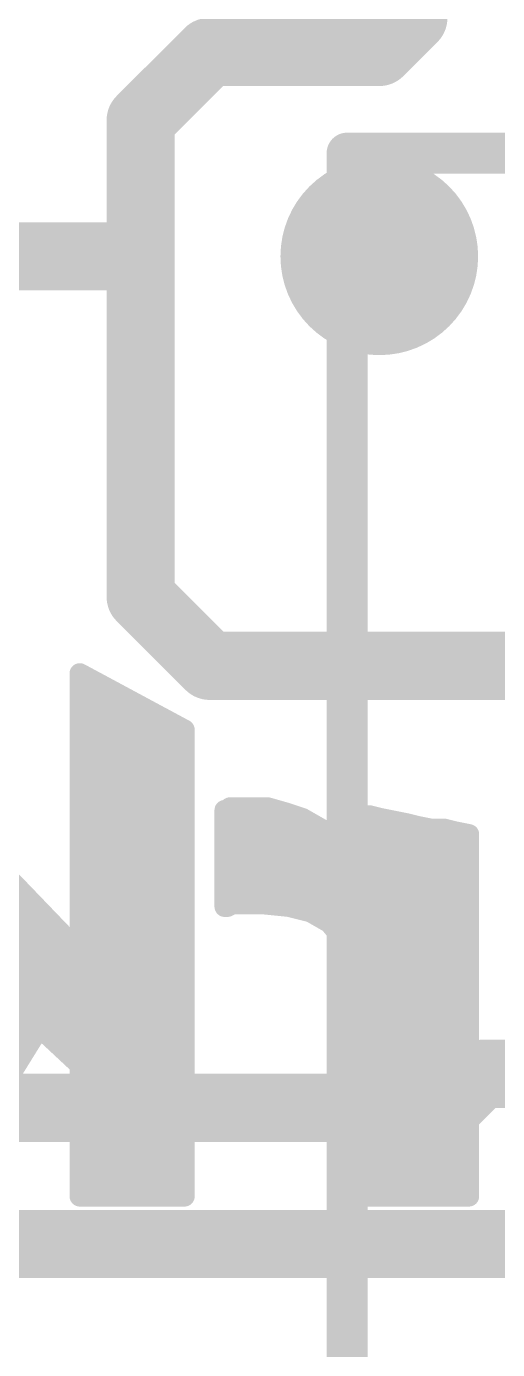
# Model space of a CAD drawing. Extents: x -3 to 111, y -18 to 20.
# Drawn here: x 20.275 to 22.031, y 8.624 to 13.557 of the extents above; entities that cross this region are included whole.
import ezdxf

# ---------------------------------------------------------------- set-up
doc = ezdxf.new("R2010")
doc.units = 0
for name, color, linetype in [('1', 12, 'CONTINUOUS'), ('18', 110, 'CONTINUOUS'), ('21', 41, 'CONTINUOUS'), ('22', 40, 'CONTINUOUS')]:
    doc.layers.add(name, color=color, linetype=linetype)

# ---------------------------------------------------------------- blocks, each defined once
blk = doc.blocks.new('ROUNDV')
at = {"const_width": 0.5}
blk.add_lwpolyline([(0, -0.25, 1), (0, 0.25, 1), (0, -0.25)], format="xyb", dxfattribs=at)

msp = doc.modelspace()

# ---------------------------------------------------------------- linework, layer by layer
at = {"layer": '1', "const_width": 0.254}
for points in [[(21.717, 13.589), (21.717, 14.478)], [(21.59, 13.462), (21.717, 13.589)], [(20.701, 13.208), (20.955, 13.462)], [(20.955, 13.462), (21.59, 13.462)], [(20.701, 12.7), (20.701, 13.208)], [(19.265, 12.7), (20.701, 12.7)], [(20.701, 11.43), (20.701, 12.7)], [(20.958, 11.173), (20.701, 11.43)], [(22.736, 11.173), (20.958, 11.173)], [(21.844, 9.525), (21.971, 9.652)], [(21.971, 9.652), (25.273, 9.652)], [(18.415, 9.525), (21.844, 9.525)], [(17.272, 9.017), (22.225, 9.017)]]:
    msp.add_lwpolyline(points, dxfattribs=at)
at = {"layer": '1', "const_width": 0.127}
for points in [[(21.7619, 13.5441, 1), (21.6721, 13.6339)], [(21.6535, 13.589, 1), (21.7805, 13.589)], [(20.955, 13.5255, 1), (20.955, 13.3985)], [(20.9999, 13.4171, 1), (20.9101, 13.5069)], [(21.5451, 13.5069, 1), (21.6349, 13.4171)], [(21.59, 13.3985, 1), (21.59, 13.5255)], [(20.7645, 13.208, 1), (20.6375, 13.208)], [(20.6561, 13.2529, 1), (20.7459, 13.1631)], [(20.7645, 12.7, 1), (20.6375, 12.7)], [(20.701, 12.6365, 1), (20.701, 12.7635)], [(20.6375, 12.7, 1), (20.7645, 12.7)], [(20.7459, 11.4749, 1), (20.6561, 11.3851)], [(20.6375, 11.43, 1), (20.7645, 11.43)], [(20.958, 11.2365, 1), (20.958, 11.1095)], [(20.9131, 11.1281, 1), (21.0029, 11.2179)], [(21.971, 9.7155, 1), (21.971, 9.5885)], [(22.0159, 9.6071, 1), (21.9261, 9.6969)], [(21.7991, 9.5699, 1), (21.8889, 9.4801)], [(21.844, 9.4615, 1), (21.844, 9.5885)]]:
    msp.add_lwpolyline(points, format="xyb", dxfattribs=at)
at = {"layer": '21', "const_width": 0.1524}
for points in [[(21.47, 7.235), (21.47, 13.085)], [(21.47, 13.085), (22.07, 13.085)]]:
    msp.add_lwpolyline(points, dxfattribs=at)
at = {"layer": '21', "const_width": 0.0762}
for points in [[(21.5081, 13.085, 1), (21.4319, 13.085)], [(21.47, 13.1231, 1), (21.47, 13.0469)]]:
    msp.add_lwpolyline(points, format="xyb", dxfattribs=at)
at = {"layer": '22', "const_width": 0.0762}
for points in [[(20.864, 10.935), (20.474, 11.145)], [(20.474, 11.145), (20.474, 10.105)], [(20.474, 11.1252), (20.5108, 11.1252)], [(20.474, 11.049), (20.6523, 11.049)], [(20.474, 10.9728), (20.7938, 10.9728)], [(20.864, 9.195), (20.864, 10.935)], [(20.474, 10.8966), (20.864, 10.8966)], [(20.474, 10.8204), (20.864, 10.8204)], [(20.474, 10.7442), (20.864, 10.7442)], [(20.474, 10.668), (20.864, 10.668)], [(21.024, 10.635), (21.014, 10.635)], [(21.014, 10.635), (21.014, 10.275)], [(21.034, 10.645), (21.024, 10.635)], [(21.174, 10.645), (21.034, 10.645)], [(21.244, 10.625), (21.174, 10.645)], [(21.304, 10.605), (21.244, 10.625)], [(20.474, 10.105), (19.984, 10.615)], [(20.474, 10.5918), (20.864, 10.5918)], [(21.014, 10.5918), (21.3271, 10.5918)], [(21.374, 10.565), (21.304, 10.605)], [(21.594, 10.605), (21.554, 10.615)], [(21.554, 10.615), (21.554, 10.345)], [(21.554, 10.5918), (21.66, 10.5918)], [(21.644, 10.595), (21.594, 10.605)], [(21.694, 10.585), (21.644, 10.595)], [(21.734, 10.575), (21.694, 10.585)], [(21.784, 10.565), (21.734, 10.575)], [(21.424, 10.525), (21.374, 10.565)], [(21.474, 10.465), (21.424, 10.525)], [(21.834, 10.565), (21.784, 10.565)], [(21.874, 10.555), (21.834, 10.565)], [(21.924, 10.545), (21.874, 10.555)], [(21.924, 10.375), (21.924, 10.545)], [(20.474, 10.5156), (20.864, 10.5156)], [(21.014, 10.5156), (21.4318, 10.5156)], [(21.554, 10.5156), (21.924, 10.5156)], [(20.474, 10.4394), (20.864, 10.4394)], [(21.014, 10.4394), (21.4945, 10.4394)], [(21.514, 10.415), (21.474, 10.465)], [(21.554, 10.4394), (21.924, 10.4394)], [(21.554, 10.345), (21.514, 10.415)], [(21.924, 9.195), (21.924, 10.375)], [(20.474, 10.3632), (20.864, 10.3632)], [(21.014, 10.3632), (21.5436, 10.3632)], [(21.554, 10.3632), (21.924, 10.3632)], [(19.8583, 10.287), (20.2991, 10.287)], [(20.474, 10.287), (20.864, 10.287)], [(21.014, 10.287), (21.924, 10.287)], [(21.014, 10.275), (21.024, 10.275)], [(21.024, 10.275), (21.044, 10.285)], [(21.044, 10.285), (21.154, 10.285)], [(21.154, 10.285), (21.254, 10.275)], [(21.254, 10.275), (21.334, 10.255)], [(21.334, 10.255), (21.404, 10.215)], [(19.936, 10.2108), (20.3724, 10.2108)], [(20.474, 10.2108), (20.864, 10.2108)], [(21.404, 10.215), (21.454, 10.155)], [(21.4075, 10.2108), (21.924, 10.2108)], [(20.0136, 10.1346), (20.4456, 10.1346)], [(20.474, 10.1346), (20.864, 10.1346)], [(21.454, 10.155), (21.494, 10.085)], [(21.4657, 10.1346), (21.924, 10.1346)], [(21.494, 10.085), (21.514, 10.015)], [(20.03, 10.0584), (20.864, 10.0584)], [(21.5016, 10.0584), (21.924, 10.0584)], [(19.9801, 9.9822), (20.864, 9.9822)], [(21.514, 10.015), (21.534, 9.925)], [(21.5213, 9.9822), (21.924, 9.9822)], [(19.9301, 9.906), (20.864, 9.906)], [(21.534, 9.925), (21.534, 9.195)], [(21.534, 9.906), (21.924, 9.906)], [(19.8801, 9.8298), (20.864, 9.8298)], [(21.534, 9.8298), (21.924, 9.8298)], [(19.934, 9.195), (20.324, 9.825)], [(20.324, 9.825), (20.474, 9.685)], [(19.8302, 9.7536), (20.2798, 9.7536)], [(20.4005, 9.7536), (20.864, 9.7536)], [(21.534, 9.7536), (21.924, 9.7536)], [(20.474, 9.685), (20.474, 9.195)], [(20.474, 9.6774), (20.864, 9.6774)], [(21.534, 9.6774), (21.924, 9.6774)], [(20.474, 9.6012), (20.864, 9.6012)], [(21.534, 9.6012), (21.924, 9.6012)], [(20.474, 9.525), (20.864, 9.525)], [(21.534, 9.525), (21.924, 9.525)], [(20.474, 9.4488), (20.864, 9.4488)], [(21.534, 9.4488), (21.924, 9.4488)], [(20.474, 9.3726), (20.864, 9.3726)], [(21.534, 9.3726), (21.924, 9.3726)], [(20.474, 9.2964), (20.864, 9.2964)], [(21.534, 9.2964), (21.924, 9.2964)], [(20.474, 9.2202), (20.864, 9.2202)], [(20.474, 9.195), (20.864, 9.195)], [(21.534, 9.2202), (21.924, 9.2202)], [(21.534, 9.195), (21.924, 9.195)]]:
    msp.add_lwpolyline(points, dxfattribs=at)
at = {"layer": '22', "const_width": 0.0381}
for points in [[(20.483, 11.1618, 1), (20.465, 11.1282)], [(20.4931, 11.145, 1), (20.455, 11.145)], [(20.474, 11.1443, 1), (20.474, 11.1062)], [(20.5108, 11.1062, 1), (20.5108, 11.1443)], [(20.474, 11.0681, 1), (20.474, 11.03)], [(20.6523, 11.03, 1), (20.6523, 11.0681)], [(20.474, 10.9919, 1), (20.474, 10.9538)], [(20.7938, 10.9538, 1), (20.7938, 10.9919)], [(20.8831, 10.935, 1), (20.845, 10.935)], [(20.855, 10.9182, 1), (20.873, 10.9518)], [(20.474, 10.9157, 1), (20.474, 10.8776)], [(20.864, 10.8776, 1), (20.864, 10.9157)], [(20.474, 10.8395, 1), (20.474, 10.8014)], [(20.864, 10.8014, 1), (20.864, 10.8395)], [(20.474, 10.7633, 1), (20.474, 10.7252)], [(20.864, 10.7252, 1), (20.864, 10.7633)], [(20.474, 10.6871, 1), (20.474, 10.649)], [(20.864, 10.649, 1), (20.864, 10.6871)], [(21.033, 10.635, 1), (20.9949, 10.635)], [(21.014, 10.654, 1), (21.014, 10.6159)], [(21.0105, 10.6485, 1), (21.0375, 10.6215)], [(21.034, 10.6641, 1), (21.034, 10.626)], [(21.0475, 10.6315, 1), (21.0205, 10.6585)], [(21.024, 10.6159, 1), (21.024, 10.654)], [(21.1792, 10.6633, 1), (21.1688, 10.6267)], [(21.174, 10.626, 1), (21.174, 10.6641)], [(21.25, 10.6431, 1), (21.238, 10.6069)], [(21.2388, 10.6067, 1), (21.2492, 10.6433)], [(20.474, 10.6109, 1), (20.474, 10.5728)], [(20.864, 10.5728, 1), (20.864, 10.6109)], [(21.014, 10.6109, 1), (21.014, 10.5728)], [(21.3135, 10.6215, 1), (21.2945, 10.5885)], [(21.298, 10.5869, 1), (21.31, 10.6231)], [(21.3271, 10.5728, 1), (21.3271, 10.6109)], [(21.5586, 10.6335, 1), (21.5494, 10.5965)], [(21.554, 10.6109, 1), (21.554, 10.5728)], [(21.5731, 10.615, 1), (21.535, 10.615)], [(21.5977, 10.6237, 1), (21.5903, 10.5863)], [(21.5894, 10.5865, 1), (21.5986, 10.6235)], [(21.6477, 10.6137, 1), (21.6403, 10.5763)], [(21.6403, 10.5763, 1), (21.6477, 10.6137)], [(21.66, 10.5728, 1), (21.66, 10.6109)], [(21.6986, 10.6035, 1), (21.6894, 10.5665)], [(21.6903, 10.5663, 1), (21.6977, 10.6037)], [(21.7377, 10.5937, 1), (21.7303, 10.5563)], [(21.7294, 10.5565, 1), (21.7386, 10.5935)], [(21.3859, 10.5799, 1), (21.3621, 10.5501)], [(21.3645, 10.5485, 1), (21.3835, 10.5815)], [(21.4386, 10.5372, 1), (21.4094, 10.5128)], [(21.4121, 10.5101, 1), (21.4359, 10.5399)], [(21.784, 10.5841, 1), (21.784, 10.546)], [(21.7803, 10.5463, 1), (21.7877, 10.5837)], [(21.8386, 10.5835, 1), (21.8294, 10.5465)], [(21.834, 10.546, 1), (21.834, 10.5841)], [(21.8777, 10.5737, 1), (21.8703, 10.5363)], [(21.8694, 10.5365, 1), (21.8786, 10.5735)], [(21.943, 10.545, 1), (21.9049, 10.545)], [(21.9203, 10.5263, 1), (21.9277, 10.5637)], [(20.474, 10.5347, 1), (20.474, 10.4966)], [(20.864, 10.4966, 1), (20.864, 10.5347)], [(21.014, 10.5347, 1), (21.014, 10.4966)], [(21.4318, 10.4966, 1), (21.4318, 10.5347)], [(21.554, 10.5347, 1), (21.554, 10.4966)], [(21.924, 10.4966, 1), (21.924, 10.5347)], [(20.474, 10.4585, 1), (20.474, 10.4204)], [(20.864, 10.4204, 1), (20.864, 10.4585)], [(21.014, 10.4585, 1), (21.014, 10.4204)], [(21.4889, 10.4769, 1), (21.4591, 10.4531)], [(21.4594, 10.4528, 1), (21.4886, 10.4772)], [(21.4945, 10.4204, 1), (21.4945, 10.4585)], [(21.554, 10.4585, 1), (21.554, 10.4204)], [(21.924, 10.4204, 1), (21.924, 10.4585)], [(21.5305, 10.4245, 1), (21.4975, 10.4055)], [(21.4991, 10.4031, 1), (21.5289, 10.4269)], [(21.943, 10.375, 1), (21.9049, 10.375)], [(20.474, 10.3823, 1), (20.474, 10.3442)], [(20.864, 10.3442, 1), (20.864, 10.3823)], [(21.014, 10.3823, 1), (21.014, 10.3442)], [(21.554, 10.3823, 1), (21.554, 10.3442)], [(21.535, 10.345, 1), (21.5731, 10.345)], [(21.5375, 10.3355, 1), (21.5705, 10.3545)], [(21.5436, 10.3442, 1), (21.5436, 10.3823)], [(21.9049, 10.375, 1), (21.943, 10.375)], [(21.924, 10.3442, 1), (21.924, 10.3823)], [(20.2991, 10.268, 1), (20.2991, 10.3061)], [(20.474, 10.3061, 1), (20.474, 10.268)], [(20.864, 10.268, 1), (20.864, 10.3061)], [(21.014, 10.3061, 1), (21.014, 10.268)], [(21.014, 10.2941, 1), (21.014, 10.256)], [(21.0155, 10.292, 1), (21.0325, 10.258)], [(21.024, 10.256, 1), (21.024, 10.2941)], [(21.044, 10.3041, 1), (21.044, 10.266)], [(21.0525, 10.268, 1), (21.0355, 10.302)], [(21.1559, 10.304, 1), (21.1521, 10.266)], [(21.154, 10.266, 1), (21.154, 10.3041)], [(21.2586, 10.2935, 1), (21.2494, 10.2565)], [(21.2521, 10.256, 1), (21.2559, 10.294)], [(21.924, 10.268, 1), (21.924, 10.3061)], [(20.9949, 10.275, 1), (21.033, 10.275)], [(21.3435, 10.2715, 1), (21.3245, 10.2385)], [(21.3294, 10.2365, 1), (21.3386, 10.2735)], [(20.3724, 10.1918, 1), (20.3724, 10.2299)], [(20.474, 10.2299, 1), (20.474, 10.1918)], [(20.864, 10.1918, 1), (20.864, 10.2299)], [(21.4186, 10.2272, 1), (21.3894, 10.2028)], [(21.4075, 10.2299, 1), (21.4075, 10.1918)], [(21.3945, 10.1985, 1), (21.4135, 10.2315)], [(21.924, 10.1918, 1), (21.924, 10.2299)], [(20.4456, 10.1156, 1), (20.4456, 10.1537)], [(20.474, 10.1537, 1), (20.474, 10.1156)], [(20.864, 10.1156, 1), (20.864, 10.1537)], [(21.4705, 10.1645, 1), (21.4375, 10.1455)], [(21.4394, 10.1428, 1), (21.4686, 10.1672)], [(21.4657, 10.1537, 1), (21.4657, 10.1156)], [(21.924, 10.1156, 1), (21.924, 10.1537)], [(20.455, 10.105, 1), (20.4931, 10.105)], [(20.4603, 10.0918, 1), (20.4877, 10.1182)], [(21.5123, 10.0902, 1), (21.4757, 10.0798)], [(21.4775, 10.0755, 1), (21.5105, 10.0945)], [(20.864, 10.0394, 1), (20.864, 10.0775)], [(21.5016, 10.0775, 1), (21.5016, 10.0394)], [(21.924, 10.0394, 1), (21.924, 10.0775)], [(20.864, 9.9632, 1), (20.864, 10.0013)], [(21.5326, 10.0191, 1), (21.4954, 10.0109)], [(21.4957, 10.0098, 1), (21.5323, 10.0202)], [(21.5213, 10.0013, 1), (21.5213, 9.9632)], [(21.924, 9.9632, 1), (21.924, 10.0013)], [(20.864, 9.887, 1), (20.864, 9.9251)], [(21.534, 9.9251, 1), (21.534, 9.887)], [(21.5531, 9.925, 1), (21.515, 9.925)], [(21.5154, 9.9209, 1), (21.5526, 9.9291)], [(21.924, 9.887, 1), (21.924, 9.9251)], [(20.864, 9.8108, 1), (20.864, 9.8489)], [(21.534, 9.8489, 1), (21.534, 9.8108)], [(21.924, 9.8108, 1), (21.924, 9.8489)], [(20.337, 9.8389, 1), (20.311, 9.8111)], [(20.3402, 9.815, 1), (20.3078, 9.835)], [(20.2798, 9.7346, 1), (20.2798, 9.7727)], [(20.4005, 9.7727, 1), (20.4005, 9.7346)], [(20.864, 9.7346, 1), (20.864, 9.7727)], [(21.534, 9.7727, 1), (21.534, 9.7346)], [(21.924, 9.7346, 1), (21.924, 9.7727)], [(20.4931, 9.685, 1), (20.455, 9.685)], [(20.474, 9.6965, 1), (20.474, 9.6584)], [(20.461, 9.6711, 1), (20.487, 9.6989)], [(20.864, 9.6584, 1), (20.864, 9.6965)], [(21.534, 9.6965, 1), (21.534, 9.6584)], [(21.924, 9.6584, 1), (21.924, 9.6965)], [(20.474, 9.6203, 1), (20.474, 9.5822)], [(20.864, 9.5822, 1), (20.864, 9.6203)], [(21.534, 9.6203, 1), (21.534, 9.5822)], [(21.924, 9.5822, 1), (21.924, 9.6203)], [(20.474, 9.5441, 1), (20.474, 9.506)], [(20.864, 9.506, 1), (20.864, 9.5441)], [(21.534, 9.5441, 1), (21.534, 9.506)], [(21.924, 9.506, 1), (21.924, 9.5441)], [(20.474, 9.4679, 1), (20.474, 9.4298)], [(20.864, 9.4298, 1), (20.864, 9.4679)], [(21.534, 9.4679, 1), (21.534, 9.4298)], [(21.924, 9.4298, 1), (21.924, 9.4679)], [(20.474, 9.3917, 1), (20.474, 9.3536)], [(20.864, 9.3536, 1), (20.864, 9.3917)], [(21.534, 9.3917, 1), (21.534, 9.3536)], [(21.924, 9.3536, 1), (21.924, 9.3917)], [(20.474, 9.3155, 1), (20.474, 9.2774)], [(20.864, 9.2774, 1), (20.864, 9.3155)], [(21.534, 9.3155, 1), (21.534, 9.2774)], [(21.924, 9.2774, 1), (21.924, 9.3155)], [(20.474, 9.2393, 1), (20.474, 9.2012)], [(20.474, 9.2141, 1), (20.474, 9.176)], [(20.864, 9.2012, 1), (20.864, 9.2393)], [(20.864, 9.176, 1), (20.864, 9.2141)], [(21.534, 9.2393, 1), (21.534, 9.2012)], [(21.534, 9.2141, 1), (21.534, 9.176)], [(21.924, 9.2012, 1), (21.924, 9.2393)], [(21.924, 9.176, 1), (21.924, 9.2141)], [(20.455, 9.195, 1), (20.4931, 9.195)], [(20.845, 9.195, 1), (20.8831, 9.195)], [(21.515, 9.195, 1), (21.5531, 9.195)], [(21.9049, 9.195, 1), (21.943, 9.195)]]:
    msp.add_lwpolyline(points, format="xyb", dxfattribs=at)

# ---------------------------------------------------------------- block references
at = {"layer": '18', "xscale": 0.7366, "yscale": 0.7366}
msp.add_blockref('ROUNDV', (21.59, 12.7), dxfattribs=at)
msp.add_blockref('ROUNDV', (21.59, 12.7), dxfattribs=at)

doc.saveas('drawing.dxf')
